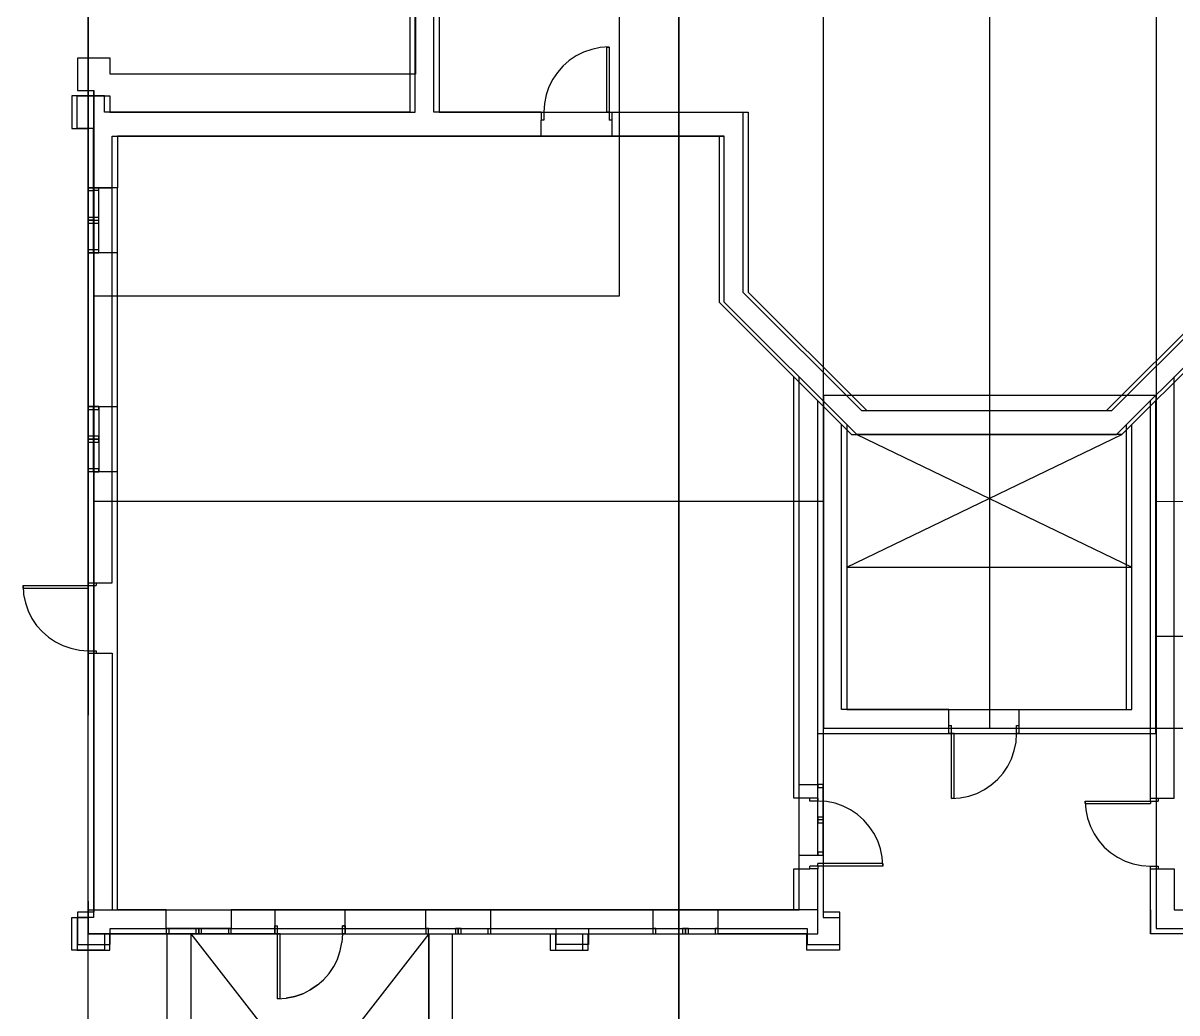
# Model space of a CAD drawing. Extents: x 2090 to 2117, y 2868 to 3045.
# Drawn here: x 2091.07 to 2105.64, y 2886.28 to 2898.78 of the extents above; entities that cross this region are included whole.
import ezdxf

# ---------------------------------------------------------------- set-up
doc = ezdxf.new("R2010")
doc.units = 0

msp = doc.modelspace()

# ---------------------------------------------------------------- linework, layer by layer
for p, q in [((2091.892, 2897.536, 0), (2091.892, 2914.604, 0)), ((2091.892, 2897.536, -0.302), (2091.892, 2914.604, -0.302)), ((2099.347, 2879.735, 0.341), (2099.347, 2914.119, 0.341)), ((2099.347, 2914.119, 4.646), (2099.347, 2893.561, 4.646)), ((2099.347, 2893.561, 6.13), (2099.347, 2914.119, 6.13)), ((2099.347, 2897.33, 6.431), (2099.347, 2914.119, 6.431)), ((2099.347, 2897.33, 7.539), (2099.347, 2914.119, 7.539)), ((2099.347, 2914.119, 0.039), (2099.347, 2879.735, 0.039)), ((2091.892, 2897.448, 4.305), (2091.892, 2912.754, 4.305)), ((2091.892, 2912.754, 4.305), (2091.892, 2897.536, 4.305)), ((2096.026, 2912.571, 7.539), (2096.026, 2898.132, 7.539)), ((2103.274, 2889.877, 7.539), (2103.274, 2912.571, 7.539)), ((2091.892, 2897.536, 7.198), (2091.892, 2911.109, 7.198)), ((2091.892, 2897.536, 6.09), (2091.892, 2910.95, 6.09)), ((2098.6, 2895.333, 7.539), (2098.6, 2910.972, 7.539)), ((2101.174, 2887.553, 7.539), (2101.174, 2910.972, 7.539)), ((2105.374, 2910.972, 7.539), (2105.374, 2887.347, 7.539)), ((2096.256, 2897.654), (2096.256, 2901.054)), ((2096.323, 2901.054, 3.724), (2096.323, 2897.654, 3.724)), ((2091.892, 2897.536, 5.788), (2091.892, 2899.482, 5.788)), ((2095.954, 2899.149), (2095.954, 2897.654)), ((2096.021, 2897.654, 3.724), (2096.021, 2899.148, 3.724)), ((2098.052, 2898.364), (2097.965, 2898.305)), ((2098.147, 2898.412), (2098.052, 2898.364)), ((2098.249, 2898.447), (2098.147, 2898.412)), ((2098.356, 2898.469), (2098.249, 2898.447)), ((2098.467, 2898.477), (2098.356, 2898.469)), ((2098.434, 2898.476), (2098.467, 2898.476)), ((2098.434, 2898.476), (2098.434, 2897.654)), ((2098.467, 2898.476), (2098.467, 2897.654)), ((2092.169, 2898.338, 7.539), (2091.758, 2898.338, 7.539)), ((2091.758, 2898.338, 7.539), (2091.758, 2897.927, 7.539)), ((2092.169, 2898.132, 7.539), (2092.169, 2898.338, 7.539)), ((2097.885, 2898.236), (2097.816, 2898.156)), ((2097.965, 2898.305), (2097.885, 2898.236)), ((2096.026, 2898.132, 7.539), (2092.169, 2898.132, 7.539)), ((2097.757, 2898.069), (2097.709, 2897.974)), ((2097.816, 2898.156), (2097.757, 2898.069)), ((2091.758, 2897.927, 7.539), (2091.964, 2897.927, 7.539)), ((2091.964, 2892.74, 7.539), (2091.964, 2897.927, 7.539)), ((2091.964, 2897.927, 7.539), (2091.964, 2887.553, 7.539)), ((2097.709, 2897.974), (2097.674, 2897.873)), ((2092.098, 2897.86), (2091.687, 2897.86)), ((2091.687, 2897.86), (2091.687, 2897.448)), ((2091.754, 2897.448, 3.724), (2091.754, 2897.859, 3.724)), ((2091.754, 2897.859, 3.724), (2092.165, 2897.859, 3.724)), ((2091.892, 2892.467, 6.09), (2091.892, 2897.86, 6.09)), ((2091.892, 2897.86, 4.305), (2091.892, 2897.86, -0.302)), ((2091.892, 2897.86, -0.302), (2091.892, 2897.86, 4.982)), ((2091.892, 2897.86, 4.982), (2091.892, 2897.448, 4.982)), ((2091.892, 2893.789, 7.198), (2091.892, 2897.86, 7.198)), ((2091.892, 2897.71, 5.788), (2091.892, 2897.86, 5.788)), ((2091.892, 2887.28, 0), (2091.892, 2897.86, 0)), ((2091.892, 2897.86, 4.982), (2091.892, 2897.654, 6.09)), ((2091.892, 2887.28, -0.302), (2091.892, 2897.86, -0.302)), ((2092.098, 2897.654), (2092.098, 2897.86)), ((2092.165, 2897.859, 3.724), (2092.165, 2897.654, 3.724)), ((2097.674, 2897.873), (2097.652, 2897.765)), ((2091.892, 2897.448, 4.982), (2091.892, 2897.654, 6.09)), ((2095.954, 2897.654), (2092.098, 2897.654)), ((2092.165, 2897.654, 3.724), (2096.021, 2897.654, 3.724)), ((2097.611, 2897.654), (2096.256, 2897.654)), ((2096.323, 2897.654, 3.724), (2098.568, 2897.654, 3.724)), ((2096.323, 2897.654, 3.724), (2100.225, 2897.654, 3.724)), ((2097.611, 2897.654), (2097.645, 2897.654)), ((2097.611, 2897.654), (2097.611, 2897.553)), ((2097.652, 2897.765), (2097.645, 2897.654)), ((2097.645, 2897.654), (2097.645, 2897.553)), ((2098.467, 2897.654), (2098.434, 2897.654)), ((2098.467, 2897.654), (2098.501, 2897.654)), ((2098.467, 2897.654), (2098.467, 2897.553)), ((2098.501, 2897.654), (2098.501, 2897.553)), ((2098.501, 2897.654), (2100.158, 2897.654)), ((2098.568, 2897.654, 3.724), (2100.225, 2897.654, 3.724)), ((2099.347, 2887.074, 0.341), (2099.347, 2897.654, 0.341)), ((2099.347, 2897.654, 0.341), (2099.347, 2897.654, 4.646)), ((2100.158, 2897.654), (2100.158, 2895.381)), ((2100.225, 2897.654, 3.724), (2100.225, 2895.381, 3.724)), ((2091.892, 2893.344, 5.788), (2091.892, 2897.598, 5.788)), ((2097.645, 2897.553), (2097.611, 2897.553)), ((2097.611, 2897.352), (2097.611, 2897.553)), ((2098.501, 2897.553), (2098.467, 2897.553)), ((2098.501, 2897.553), (2098.501, 2897.352)), ((2099.347, 2893.561, 6.431), (2099.347, 2897.536, 6.431)), ((2099.347, 2893.561, 7.539), (2099.347, 2897.536, 7.539)), ((2091.687, 2897.448), (2091.892, 2897.448)), ((2091.959, 2897.448, 3.724), (2091.754, 2897.448, 3.724)), ((2091.892, 2887.691, 4.305), (2091.892, 2897.448, 4.305)), ((2091.892, 2897.448, 4.376), (2091.892, 2892.467, 6.09)), ((2091.892, 2897.448, 0), (2091.892, 2897.448, 4.982)), ((2091.892, 2897.448), (2091.892, 2897.243)), ((2091.892, 2897.448), (2091.892, 2896.7)), ((2091.959, 2896.7, 3.724), (2091.959, 2897.448, 3.724)), ((2092.194, 2896.7), (2092.194, 2897.352)), ((2092.194, 2897.352), (2097.611, 2897.352)), ((2099.923, 2897.352, 3.724), (2092.261, 2897.352, 3.724)), ((2092.261, 2897.352, 3.724), (2092.261, 2896.7, 3.724)), ((2095.954, 2897.352), (2097.611, 2897.352)), ((2096.021, 2897.352, 3.724), (2098.568, 2897.352, 3.724)), ((2098.501, 2897.352), (2099.856, 2897.352)), ((2098.568, 2897.352, 3.724), (2099.923, 2897.352, 3.724)), ((2099.856, 2897.352), (2099.856, 2895.256)), ((2099.923, 2895.256, 3.724), (2099.923, 2897.352, 3.724)), ((2099.347, 2893.561, 4.646), (2099.347, 2897.243, 4.646)), ((2099.347, 2897.243, 4.646), (2099.347, 2897.243, 0.341)), ((2091.892, 2895.878, 0.547), (2091.892, 2896.7, 0.547)), ((2091.892, 2896.7, 0.547), (2091.892, 2896.7, 3.389)), ((2091.892, 2896.696, 3.445), (2091.892, 2896.7, 3.389)), ((2091.959, 2896.7), (2091.892, 2896.7)), ((2091.892, 2896.7), (2091.892, 2896.664)), ((2091.892, 2896.7), (2091.892, 2895.878)), ((2091.892, 2896.7), (2092.194, 2896.7)), ((2091.892, 2896.685, 3.498), (2091.892, 2896.696, 3.445)), ((2091.892, 2896.667, 3.549), (2091.892, 2896.685, 3.498)), ((2091.892, 2896.644, 3.596), (2091.892, 2896.667, 3.549)), ((2091.892, 2896.664), (2091.959, 2896.664)), ((2091.892, 2896.614, 3.64), (2091.892, 2896.644, 3.596)), ((2091.892, 2896.579, 3.679), (2091.892, 2896.614, 3.64)), ((2091.959, 2896.664), (2091.959, 2896.7)), ((2091.959, 2895.878), (2091.959, 2896.7)), ((2092.026, 2896.7, 3.724), (2091.959, 2896.7, 3.724)), ((2091.959, 2896.664, 3.724), (2091.959, 2896.7, 3.724)), ((2091.959, 2895.878, 3.724), (2091.959, 2896.7, 3.724)), ((2092.261, 2896.7, 3.724), (2091.959, 2896.7, 3.724)), ((2092.026, 2896.664, 3.724), (2091.959, 2896.664, 3.724)), ((2092.026, 2896.664, 3.724), (2092.026, 2896.7, 3.724)), ((2092.026, 2895.878, 3.724), (2092.026, 2896.7, 3.724)), ((2092.194, 2895.878), (2092.194, 2896.7)), ((2092.261, 2895.878, 3.724), (2092.261, 2896.7, 3.724)), ((2091.892, 2896.54, 3.714), (2091.892, 2896.579, 3.679)), ((2091.892, 2896.496, 3.744), (2091.892, 2896.54, 3.714)), ((2091.892, 2896.449, 3.768), (2091.892, 2896.496, 3.744)), ((2091.892, 2896.398, 3.785), (2091.892, 2896.449, 3.768)), ((2091.892, 2896.344, 3.796), (2091.892, 2896.398, 3.785)), ((2091.892, 2896.289, 3.8), (2091.892, 2896.344, 3.796)), ((2091.959, 2896.325), (2091.892, 2896.325)), ((2091.892, 2896.325), (2091.892, 2896.289)), ((2091.959, 2896.289), (2091.959, 2896.325)), ((2092.026, 2896.325, 3.724), (2091.959, 2896.325, 3.724)), ((2091.959, 2896.325, 3.724), (2091.959, 2896.289, 3.724)), ((2092.026, 2896.289, 3.724), (2092.026, 2896.325, 3.724)), ((2091.892, 2896.233, 3.796), (2091.892, 2896.289, 3.8)), ((2091.892, 2896.289), (2091.959, 2896.289)), ((2091.959, 2896.289), (2091.892, 2896.289)), ((2091.892, 2896.252), (2091.892, 2896.289)), ((2091.892, 2896.252), (2091.959, 2896.252)), ((2091.892, 2896.179, 3.785), (2091.892, 2896.233, 3.796)), ((2091.892, 2896.129, 3.767), (2091.892, 2896.179, 3.785)), ((2091.959, 2896.252), (2091.959, 2896.289)), ((2091.959, 2896.289, 3.724), (2091.959, 2896.252, 3.724)), ((2091.959, 2896.289, 3.724), (2092.026, 2896.289, 3.724)), ((2091.959, 2896.289, 3.724), (2092.026, 2896.289, 3.724)), ((2091.959, 2896.252, 3.724), (2092.026, 2896.252, 3.724)), ((2092.026, 2896.252, 3.724), (2092.026, 2896.289, 3.724)), ((2091.892, 2896.081, 3.743), (2091.892, 2896.129, 3.767)), ((2091.892, 2896.038, 3.714), (2091.892, 2896.081, 3.743)), ((2091.892, 2895.998, 3.679), (2091.892, 2896.038, 3.714)), ((2091.892, 2895.963, 3.64), (2091.892, 2895.998, 3.679)), ((2091.892, 2895.934, 3.596), (2091.892, 2895.963, 3.64)), ((2091.892, 2895.91, 3.549), (2091.892, 2895.934, 3.596)), ((2091.959, 2895.914), (2091.892, 2895.914)), ((2091.892, 2895.914), (2091.892, 2895.878)), ((2091.892, 2895.892, 3.498), (2091.892, 2895.91, 3.549)), ((2091.892, 2895.881, 3.444), (2091.892, 2895.892, 3.498)), ((2091.892, 2895.878, 3.389), (2091.892, 2895.881, 3.444)), ((2091.892, 2895.878, 3.389), (2091.892, 2895.878, 0.547)), ((2091.892, 2895.878), (2091.959, 2895.878)), ((2092.194, 2895.878), (2091.892, 2895.878)), ((2091.892, 2895.878), (2091.892, 2893.937)), ((2091.959, 2895.878), (2091.959, 2895.914)), ((2092.026, 2895.914, 3.724), (2091.959, 2895.914, 3.724)), ((2091.959, 2895.914, 3.724), (2091.959, 2895.878, 3.724)), ((2091.959, 2895.878, 3.724), (2092.026, 2895.878, 3.724)), ((2092.261, 2895.878, 3.724), (2091.959, 2895.878, 3.724)), ((2091.959, 2895.878, 3.724), (2091.959, 2893.937, 3.724)), ((2092.026, 2895.878, 3.724), (2092.026, 2895.914, 3.724)), ((2092.194, 2893.937), (2092.194, 2895.878)), ((2092.194, 2895.878), (2092.194, 2895.878)), ((2092.261, 2893.937, 3.724), (2092.261, 2895.878, 3.724)), ((2092.261, 2895.878, 3.724), (2092.261, 2895.878, 3.724)), ((2091.964, 2895.333, 7.539), (2098.6, 2895.333, 7.539)), ((2100.158, 2895.381), (2101.654, 2893.885)), ((2100.225, 2895.381, 3.724), (2101.721, 2893.885, 3.724)), ((2104.75, 2893.885), (2106.246, 2895.381)), ((2104.817, 2893.885, 3.724), (2106.313, 2895.381, 3.724)), ((2099.856, 2895.256), (2101.529, 2893.583)), ((2101.596, 2893.583, 3.724), (2099.923, 2895.256, 3.724)), ((2104.875, 2893.583), (2106.548, 2895.256)), ((2106.615, 2895.256, 3.724), (2104.942, 2893.583, 3.724)), ((2100.801, 2888.99), (2100.801, 2894.312)), ((2100.868, 2887.582, 3.724), (2100.868, 2894.311, 3.724)), ((2105.604, 2888.99), (2105.604, 2894.312)), ((2101.102, 2888.99), (2101.102, 2894.01)), ((2101.169, 2894.01, 3.724), (2101.169, 2887.486, 3.724)), ((2105.374, 2894.077, 7.539), (2101.174, 2894.077, 7.539)), ((2101.174, 2894.077, 7.539), (2101.174, 2889.877, 7.539)), ((2105.302, 2888.99), (2105.302, 2894.01)), ((2105.369, 2889.81, 3.724), (2105.369, 2894.01, 3.724)), ((2105.374, 2889.877, 7.539), (2105.374, 2894.077, 7.539)), ((2091.892, 2893.933, 3.445), (2091.892, 2893.937, 3.389)), ((2091.892, 2893.114, 0.547), (2091.892, 2893.937, 0.547)), ((2091.892, 2893.937, 0.547), (2091.892, 2893.937, 3.389)), ((2091.959, 2893.937), (2091.892, 2893.937)), ((2091.892, 2893.114), (2091.892, 2893.937)), ((2091.892, 2893.9), (2091.892, 2893.937)), ((2091.892, 2893.937), (2092.194, 2893.937)), ((2091.892, 2893.922, 3.498), (2091.892, 2893.933, 3.445)), ((2091.892, 2893.904, 3.549), (2091.892, 2893.922, 3.498)), ((2091.892, 2893.88, 3.596), (2091.892, 2893.904, 3.549)), ((2091.892, 2893.9), (2091.959, 2893.9)), ((2091.892, 2893.851, 3.64), (2091.892, 2893.88, 3.596)), ((2091.892, 2893.816, 3.679), (2091.892, 2893.851, 3.64)), ((2091.959, 2893.9), (2091.959, 2893.937)), ((2091.959, 2893.114), (2091.959, 2893.937)), ((2092.026, 2893.937, 3.724), (2091.959, 2893.937, 3.724)), ((2091.959, 2893.937, 3.724), (2091.959, 2893.9, 3.724)), ((2091.959, 2893.114, 3.724), (2091.959, 2893.937, 3.724)), ((2091.959, 2893.937, 3.724), (2092.261, 2893.937, 3.724)), ((2091.959, 2893.9, 3.724), (2092.026, 2893.9, 3.724)), ((2092.026, 2893.9, 3.724), (2092.026, 2893.937, 3.724)), ((2092.026, 2893.937, 3.724), (2092.026, 2893.114, 3.724)), ((2092.194, 2893.114), (2092.194, 2893.937)), ((2092.261, 2893.114, 3.724), (2092.261, 2893.937, 3.724)), ((2101.654, 2893.885), (2104.75, 2893.885)), ((2101.721, 2893.885, 3.724), (2104.817, 2893.885, 3.724)), ((2091.892, 2893.776, 3.714), (2091.892, 2893.816, 3.679)), ((2091.892, 2893.789, 16.039), (2091.892, 2890.038, 16.039)), ((2091.892, 2890.038, 14.54), (2091.892, 2893.789, 14.54)), ((2091.892, 2893.789, 14.54), (2091.892, 2893.789, 16.039)), ((2091.892, 2893.789, 16.039), (2091.892, 2893.789, 16.039)), ((2091.892, 2893.789, 6.09), (2091.892, 2893.789, 9.557)), ((2091.892, 2890.038, 12.048), (2091.892, 2893.789, 12.048)), ((2091.892, 2893.789, 14.54), (2091.892, 2893.789, 9.557)), ((2091.892, 2893.733, 3.744), (2091.892, 2893.776, 3.714)), ((2091.892, 2893.685, 3.768), (2091.892, 2893.733, 3.744)), ((2101.404, 2890.112), (2101.404, 2893.708)), ((2101.471, 2893.708, 3.724), (2101.471, 2890.112, 3.724)), ((2105, 2890.112), (2105, 2893.708)), ((2105.067, 2890.112, 3.724), (2105.067, 2893.708, 3.724)), ((2091.892, 2893.635, 3.785), (2091.892, 2893.685, 3.768)), ((2091.892, 2893.581, 3.796), (2091.892, 2893.635, 3.785)), ((2091.892, 2893.525, 3.8), (2091.892, 2893.581, 3.796)), ((2091.959, 2893.562), (2091.892, 2893.562)), ((2091.892, 2893.562), (2091.892, 2893.525)), ((2091.959, 2893.525), (2091.959, 2893.562)), ((2092.026, 2893.562, 3.724), (2091.959, 2893.562, 3.724)), ((2091.959, 2893.562, 3.724), (2091.959, 2893.525, 3.724)), ((2092.026, 2893.525, 3.724), (2092.026, 2893.562, 3.724)), ((2099.347, 2889.81, 12.12), (2099.347, 2893.561, 12.12)), ((2099.347, 2889.81, 14.611), (2099.347, 2893.561, 14.611)), ((2099.347, 2893.561, 14.611), (2099.347, 2893.561, 16.111)), ((2099.347, 2893.561, 16.111), (2099.347, 2889.81, 16.111)), ((2099.347, 2893.561, 14.611), (2099.347, 2893.561, 9.629)), ((2099.347, 2893.561, 9.629), (2099.347, 2893.561, 6.162)), ((2099.347, 2893.561, 6.162), (2099.347, 2893.561, 0.341)), ((2099.347, 2889.81, 6.431), (2099.347, 2893.561, 6.431)), ((2101.471, 2891.91, 3.724), (2104.942, 2893.583, 3.724)), ((2101.529, 2893.583), (2104.875, 2893.583)), ((2101.596, 2893.583, 3.724), (2105.067, 2891.91, 3.724)), ((2104.942, 2893.583, 3.724), (2101.596, 2893.583, 3.724)), ((2091.892, 2893.469, 3.796), (2091.892, 2893.525, 3.8)), ((2091.959, 2893.525), (2091.892, 2893.525)), ((2091.892, 2893.525), (2091.892, 2893.489)), ((2091.892, 2893.525), (2091.959, 2893.525)), ((2091.892, 2893.489), (2091.959, 2893.489)), ((2091.892, 2893.487, 12.048), (2091.892, 2893.487, 14.54)), ((2091.892, 2890.34, 12.35), (2091.892, 2893.487, 12.35)), ((2091.892, 2893.416, 3.785), (2091.892, 2893.469, 3.796)), ((2091.892, 2893.365, 3.767), (2091.892, 2893.416, 3.785)), ((2091.959, 2893.489), (2091.959, 2893.525)), ((2091.959, 2893.525, 3.724), (2092.026, 2893.525, 3.724)), ((2092.026, 2893.525, 3.724), (2091.959, 2893.525, 3.724)), ((2091.959, 2893.489, 3.724), (2091.959, 2893.525, 3.724)), ((2091.959, 2893.489, 3.724), (2092.026, 2893.489, 3.724)), ((2092.026, 2893.489, 3.724), (2092.026, 2893.525, 3.724)), ((2091.892, 2893.318, 3.743), (2091.892, 2893.365, 3.767)), ((2091.892, 2893.274, 3.714), (2091.892, 2893.318, 3.743)), ((2091.892, 2893.235, 3.679), (2091.892, 2893.274, 3.714)), ((2099.347, 2893.259, 14.611), (2099.347, 2893.259, 12.12)), ((2099.347, 2890.112, 12.422), (2099.347, 2893.259, 12.422)), ((2091.892, 2893.2, 3.64), (2091.892, 2893.235, 3.679)), ((2091.892, 2893.17, 3.596), (2091.892, 2893.2, 3.64)), ((2091.892, 2893.146, 3.549), (2091.892, 2893.17, 3.596)), ((2091.959, 2893.151), (2091.892, 2893.151)), ((2091.892, 2893.151), (2091.892, 2893.114)), ((2091.892, 2893.129, 3.498), (2091.892, 2893.146, 3.549)), ((2091.892, 2893.118, 3.444), (2091.892, 2893.129, 3.498)), ((2091.892, 2893.114, 3.389), (2091.892, 2893.118, 3.444)), ((2091.892, 2893.114, 3.389), (2091.892, 2893.114, 0.547)), ((2091.959, 2893.114), (2091.892, 2893.114)), ((2091.892, 2893.114), (2091.892, 2891.71)), ((2092.194, 2893.114), (2091.892, 2893.114)), ((2091.892, 2893.114), (2091.892, 2893.114)), ((2091.959, 2893.114), (2091.959, 2893.151)), ((2092.026, 2893.151, 3.724), (2091.959, 2893.151, 3.724)), ((2091.959, 2893.151, 3.724), (2091.959, 2893.114, 3.724)), ((2091.959, 2893.114, 3.724), (2092.026, 2893.114, 3.724)), ((2092.261, 2893.114, 3.724), (2091.959, 2893.114, 3.724)), ((2091.959, 2893.114, 3.724), (2091.959, 2887.486, 3.724)), ((2092.026, 2893.114, 3.724), (2092.026, 2893.151, 3.724)), ((2092.194, 2891.71), (2092.194, 2893.114)), ((2092.261, 2887.582, 3.724), (2092.261, 2893.114, 3.724)), ((2091.964, 2892.74, 7.539), (2101.174, 2892.74, 7.539)), ((2105.374, 2892.74, 7.539), (2114.583, 2892.706, 7.539)), ((2091.892, 2887.691, 4.379), (2091.892, 2892.467, 6.09)), ((2101.471, 2891.91, 3.724), (2105.067, 2891.91, 3.724)), ((2091.07, 2891.643), (2091.07, 2891.677)), ((2091.07, 2891.677), (2091.892, 2891.677)), ((2091.07, 2891.677), (2091.077, 2891.565)), ((2091.892, 2890.821, 1.593), (2091.892, 2891.71, 1.593)), ((2091.892, 2891.677, 0), (2091.892, 2891.71, 0)), ((2091.892, 2891.71, 0), (2091.892, 2891.71, 1.593)), ((2091.892, 2891.677), (2091.892, 2891.71)), ((2091.892, 2891.71), (2091.993, 2891.71)), ((2091.892, 2891.71), (2092.194, 2891.71)), ((2091.892, 2890.854, 1.56), (2091.892, 2891.677, 1.56)), ((2091.892, 2891.677, 1.56), (2091.892, 2891.677, 0)), ((2091.892, 2891.677), (2091.892, 2891.643)), ((2091.892, 2891.677), (2091.993, 2891.677)), ((2091.993, 2891.71), (2091.993, 2891.677)), ((2099.347, 2891.708, 12.12), (2099.347, 2891.708, 6.431)), ((2099.347, 2891.663, 12.12), (2099.347, 2891.663, 6.431)), ((2091.07, 2891.643), (2091.892, 2891.643)), ((2091.077, 2891.565), (2091.099, 2891.458)), ((2099.347, 2889.81, 3.092), (2099.347, 2891.546, 3.092)), ((2099.347, 2891.546, 3.092), (2099.347, 2891.546, 0.341)), ((2099.347, 2891.523, 3.092), (2099.347, 2891.523, 0.341)), ((2091.099, 2891.458), (2091.134, 2891.356)), ((2091.134, 2891.356), (2091.182, 2891.261)), ((2091.182, 2891.261), (2091.241, 2891.174)), ((2091.241, 2891.174), (2091.311, 2891.095)), ((2091.311, 2891.095), (2091.39, 2891.025)), ((2091.39, 2891.025), (2091.477, 2890.966)), ((2091.477, 2890.966), (2091.572, 2890.919)), ((2114.579, 2891.033, 3.724), (2105.369, 2891.033, 3.724)), ((2091.572, 2890.919), (2091.674, 2890.884)), ((2091.674, 2890.884), (2091.781, 2890.862)), ((2091.781, 2890.862), (2091.892, 2890.854)), ((2091.892, 2890.821, 0), (2091.892, 2890.854, 0)), ((2091.892, 2890.854, 0), (2091.892, 2890.854, 1.56)), ((2091.892, 2890.821), (2091.892, 2890.854)), ((2091.892, 2890.854), (2091.993, 2890.854)), ((2091.892, 2890.821, 1.593), (2091.892, 2890.821, 0)), ((2091.892, 2890.821), (2091.993, 2890.821)), ((2091.892, 2887.486), (2091.892, 2890.821)), ((2091.892, 2890.821), (2092.194, 2890.821)), ((2091.993, 2890.854), (2091.993, 2890.821)), ((2092.194, 2890.821), (2092.194, 2887.582)), ((2099.347, 2890.829, 6.431), (2099.347, 2890.829, 3.092)), ((2091.892, 2890.34, 12.048), (2091.892, 2890.34, 14.54)), ((2099.347, 2890.24, 6.431), (2099.347, 2890.24, 3.092)), ((2099.347, 2890.112, 14.611), (2099.347, 2890.112, 12.12)), ((2102.757, 2890.112), (2101.404, 2890.112)), ((2101.471, 2890.112, 3.724), (2105.067, 2890.112, 3.724)), ((2102.757, 2889.911), (2102.757, 2890.112)), ((2103.647, 2889.911), (2103.647, 2890.112)), ((2103.647, 2890.112), (2105, 2890.112)), ((2091.892, 2890.038, 16.039), (2091.892, 2890.038, 14.54)), ((2091.892, 2890.038, 5.22), (2091.892, 2890.038, 9.557)), ((2091.892, 2890.038, 9.557), (2091.892, 2890.038, 14.54)), ((2102.757, 2889.81), (2102.757, 2889.911)), ((2102.757, 2889.911), (2102.791, 2889.911)), ((2102.791, 2889.81), (2102.791, 2889.911)), ((2103.613, 2889.81), (2103.613, 2889.911)), ((2103.613, 2889.911), (2103.647, 2889.911)), ((2103.647, 2889.81), (2103.647, 2889.911)), ((2099.347, 2889.81, 16.111), (2099.347, 2889.81, 14.611)), ((2099.347, 2889.81, 14.611), (2099.347, 2889.81, 9.629)), ((2099.347, 2889.81, 9.629), (2099.347, 2889.81, 3.092)), ((2099.347, 2889.81, 3.092), (2099.347, 2889.81, 1.934)), ((2099.347, 2887.486, 4.646), (2099.347, 2889.81, 4.646)), ((2099.347, 2889.81, 5.553), (2099.347, 2887.486, 4.72)), ((2099.347, 2889.81, 1.934), (2099.347, 2889.81, 0.341)), ((2101.102, 2889.81), (2102.757, 2889.81)), ((2101.169, 2889.81, 3.724), (2105.369, 2889.81, 3.724)), ((2101.174, 2889.877, 7.539), (2105.374, 2889.877, 7.539)), ((2102.791, 2889.81), (2102.757, 2889.81)), ((2102.791, 2888.988), (2102.791, 2889.81)), ((2102.824, 2889.81), (2102.791, 2889.81)), ((2102.824, 2888.988), (2102.824, 2889.81)), ((2103.606, 2889.699), (2103.613, 2889.81)), ((2103.647, 2889.81), (2103.613, 2889.81)), ((2103.647, 2889.81), (2105.302, 2889.81)), ((2105.374, 2889.877, 7.539), (2114.583, 2889.877, 7.539)), ((2103.584, 2889.592), (2103.606, 2889.699)), ((2103.501, 2889.395), (2103.549, 2889.49)), ((2103.549, 2889.49), (2103.584, 2889.592)), ((2103.442, 2889.308), (2103.501, 2889.395)), ((2103.293, 2889.159), (2103.373, 2889.229)), ((2103.373, 2889.229), (2103.442, 2889.308)), ((2100.868, 2888.273, 3.724), (2100.868, 2889.163, 3.724)), ((2100.868, 2889.163, 3.724), (2101.102, 2889.163, 3.724)), ((2101.169, 2889.163, 3.724), (2101.102, 2889.163, 3.724)), ((2101.102, 2889.163, 3.724), (2101.102, 2889.126, 3.724)), ((2101.102, 2889.126, 3.724), (2101.169, 2889.126, 3.724)), ((2101.102, 2888.273, 3.724), (2101.102, 2889.126, 3.724)), ((2101.169, 2889.126, 3.724), (2101.169, 2889.163, 3.724)), ((2101.169, 2888.273, 3.724), (2101.169, 2889.163, 3.724)), ((2103.01, 2889.017), (2103.111, 2889.052)), ((2103.111, 2889.052), (2103.206, 2889.1)), ((2103.206, 2889.1), (2103.293, 2889.159)), ((2099.347, 2888.99, 3.72), (2099.347, 2888.986, 3.78)), ((2099.347, 2888.956, 0.341), (2099.347, 2888.99, 0.341)), ((2099.347, 2888.99, 0.341), (2099.347, 2888.99, 1.934)), ((2099.347, 2888.1, 2.466), (2099.347, 2888.99, 2.466)), ((2099.347, 2888.99, 2.466), (2099.347, 2888.99, 3.72)), ((2099.347, 2888.1, 1.934), (2099.347, 2888.99, 1.934)), ((2099.347, 2888.986, 3.78), (2099.347, 2888.974, 3.838)), ((2099.347, 2888.974, 3.838), (2099.347, 2888.955, 3.893)), ((2099.347, 2888.134, 1.901), (2099.347, 2888.956, 1.901)), ((2099.347, 2888.956, 1.901), (2099.347, 2888.956, 0.341)), ((2099.347, 2888.955, 3.893), (2099.347, 2888.929, 3.944)), ((2099.347, 2888.929, 3.944), (2099.347, 2888.897, 3.991)), ((2099.347, 2888.897, 3.991), (2099.347, 2888.86, 4.034)), ((2101.002, 2888.99), (2100.801, 2888.99)), ((2101.002, 2888.956), (2101.002, 2888.99)), ((2101.102, 2888.99), (2101.002, 2888.99)), ((2101.102, 2888.956), (2101.002, 2888.956)), ((2101.102, 2888.99), (2101.102, 2888.956)), ((2101.214, 2888.949), (2101.102, 2888.956)), ((2101.321, 2888.927), (2101.214, 2888.949)), ((2101.422, 2888.892), (2101.321, 2888.927)), ((2101.517, 2888.844), (2101.422, 2888.892)), ((2102.791, 2888.988), (2102.902, 2888.995)), ((2102.824, 2888.988), (2102.791, 2888.988)), ((2102.902, 2888.995), (2103.01, 2889.017)), ((2104.479, 2888.923), (2104.479, 2888.956)), ((2104.479, 2888.956), (2105.302, 2888.956)), ((2104.479, 2888.956), (2104.487, 2888.845)), ((2104.479, 2888.923), (2105.302, 2888.923)), ((2105.302, 2888.956), (2105.302, 2888.99)), ((2105.302, 2888.99), (2105.402, 2888.99)), ((2105.302, 2888.956), (2105.302, 2888.923)), ((2105.302, 2888.956), (2105.402, 2888.956)), ((2105.402, 2888.99), (2105.402, 2888.956)), ((2105.402, 2888.99), (2105.604, 2888.99)), ((2099.347, 2888.86, 4.034), (2099.347, 2888.817, 4.072)), ((2099.347, 2888.817, 4.072), (2099.347, 2888.77, 4.104)), ((2099.347, 2888.77, 4.104), (2099.347, 2888.718, 4.13)), ((2101.169, 2888.754, 3.724), (2101.102, 2888.754, 3.724)), ((2101.102, 2888.754, 3.724), (2101.102, 2888.718, 3.724)), ((2101.169, 2888.718, 3.724), (2101.169, 2888.754, 3.724)), ((2101.605, 2888.785), (2101.517, 2888.844)), ((2101.684, 2888.716), (2101.605, 2888.785)), ((2104.487, 2888.845), (2104.509, 2888.738)), ((2104.509, 2888.738), (2104.544, 2888.636)), ((2099.347, 2888.718, 4.13), (2099.347, 2888.663, 4.149)), ((2099.347, 2888.663, 4.149), (2099.347, 2888.605, 4.16)), ((2099.347, 2888.605, 4.16), (2099.347, 2888.545, 4.164)), ((2101.169, 2888.718, 3.724), (2101.102, 2888.718, 3.724)), ((2101.102, 2888.718, 3.724), (2101.102, 2888.682, 3.724)), ((2101.169, 2888.718, 3.724), (2101.102, 2888.718, 3.724)), ((2101.102, 2888.682, 3.724), (2101.169, 2888.682, 3.724)), ((2101.169, 2888.682, 3.724), (2101.169, 2888.718, 3.724)), ((2101.753, 2888.636), (2101.684, 2888.716)), ((2101.812, 2888.549), (2101.753, 2888.636)), ((2104.544, 2888.636), (2104.592, 2888.541)), ((2099.347, 2888.545, 4.164), (2099.347, 2888.485, 4.16)), ((2099.347, 2888.485, 4.16), (2099.347, 2888.427, 4.149)), ((2101.86, 2888.454), (2101.812, 2888.549)), ((2101.895, 2888.353), (2101.86, 2888.454)), ((2104.592, 2888.541), (2104.651, 2888.454)), ((2104.651, 2888.454), (2104.72, 2888.375)), ((2099.347, 2888.427, 4.149), (2099.347, 2888.372, 4.13)), ((2099.347, 2888.372, 4.13), (2099.347, 2888.321, 4.104)), ((2099.347, 2888.321, 4.104), (2099.347, 2888.273, 4.072)), ((2101.169, 2888.31, 3.724), (2101.102, 2888.31, 3.724)), ((2101.102, 2888.31, 3.724), (2101.102, 2888.273, 3.724)), ((2101.169, 2888.273, 3.724), (2101.169, 2888.31, 3.724)), ((2101.917, 2888.245), (2101.895, 2888.353)), ((2104.72, 2888.375), (2104.799, 2888.305)), ((2104.799, 2888.305), (2104.887, 2888.246)), ((2099.347, 2888.273, 4.072), (2099.347, 2888.231, 4.034)), ((2099.347, 2888.231, 4.034), (2099.347, 2888.193, 3.991)), ((2099.347, 2888.193, 3.991), (2099.347, 2888.161, 3.944)), ((2099.347, 2888.161, 3.944), (2099.347, 2888.135, 3.893)), ((2100.868, 2888.273, 3.724), (2101.102, 2888.273, 3.724)), ((2101.102, 2888.273, 3.724), (2101.169, 2888.273, 3.724)), ((2101.102, 2888.134), (2101.102, 2888.167)), ((2101.925, 2888.167), (2101.102, 2888.167)), ((2101.925, 2888.134), (2101.917, 2888.245)), ((2101.925, 2888.167), (2101.925, 2888.134)), ((2104.887, 2888.246), (2104.982, 2888.198)), ((2104.982, 2888.198), (2105.083, 2888.163)), ((2105.083, 2888.163), (2105.19, 2888.141)), ((2099.347, 2888.135, 3.893), (2099.347, 2888.116, 3.838)), ((2099.347, 2888.1, 0.341), (2099.347, 2888.134, 0.341)), ((2099.347, 2888.134, 0.341), (2099.347, 2888.134, 1.901)), ((2099.347, 2888.116, 3.838), (2099.347, 2888.104, 3.78)), ((2099.347, 2888.104, 3.78), (2099.347, 2888.1, 3.72)), ((2099.347, 2888.1, 1.934), (2099.347, 2888.1, 0.341)), ((2099.347, 2888.1, 3.72), (2099.347, 2888.1, 2.466)), ((2100.801, 2887.582), (2100.801, 2888.1)), ((2100.801, 2888.1), (2101.002, 2888.1)), ((2101.002, 2888.1), (2101.002, 2888.134)), ((2101.102, 2888.134), (2101.002, 2888.134)), ((2101.102, 2888.1), (2101.002, 2888.1)), ((2101.925, 2888.134), (2101.102, 2888.134)), ((2101.102, 2888.134), (2101.102, 2888.1)), ((2101.102, 2887.486), (2101.102, 2888.1)), ((2105.19, 2888.141), (2105.302, 2888.134)), ((2105.302, 2888.1), (2105.302, 2888.134)), ((2105.302, 2888.134), (2105.402, 2888.134)), ((2105.302, 2888.1), (2105.402, 2888.1)), ((2105.302, 2887.28), (2105.302, 2888.1)), ((2105.402, 2888.134), (2105.402, 2888.1)), ((2105.402, 2888.1), (2105.604, 2888.1)), ((2105.604, 2888.1), (2105.604, 2887.582)), ((2091.892, 2887.28, 4.982), (2091.892, 2887.691, 4.982)), ((2091.892, 2887.691, 4.982), (2091.892, 2887.486, 6.09)), ((2091.892, 2887.691, 4.982), (2091.892, 2887.691, 0)), ((2091.892, 2887.28), (2091.892, 2887.582)), ((2091.892, 2887.582, -2.593), (2091.892, 2887.28, -2.593)), ((2091.892, 2887.582, -2.593), (2095.136, 2887.582, -2.593)), ((2092.194, 2887.582), (2094.247, 2887.582)), ((2092.876, 2887.582, 3.724), (2092.261, 2887.582, 3.724)), ((2092.876, 2887.582, 3.724), (2093.698, 2887.582, 3.724)), ((2092.876, 2887.347, 3.724), (2092.876, 2887.582, 3.724)), ((2096.153, 2887.582, 3.724), (2093.698, 2887.582, 3.724)), ((2093.698, 2887.582, 3.724), (2093.698, 2887.347, 3.724)), ((2094.247, 2887.582), (2094.247, 2887.381)), ((2095.136, 2887.381), (2095.136, 2887.582)), ((2095.136, 2887.582), (2100.801, 2887.582)), ((2095.136, 2887.582), (2099.777, 2887.582)), ((2101.102, 2887.582, -2.593), (2095.136, 2887.582, -2.593)), ((2096.153, 2887.582, 3.724), (2096.975, 2887.582, 3.724)), ((2096.153, 2887.347, 3.724), (2096.153, 2887.582, 3.724)), ((2096.975, 2887.347, 3.724), (2096.975, 2887.582, 3.724)), ((2096.975, 2887.582, 3.724), (2099.022, 2887.582, 3.724)), ((2099.022, 2887.582, 3.724), (2099.844, 2887.582, 3.724)), ((2099.022, 2887.582, 3.724), (2099.022, 2887.347, 3.724)), ((2099.777, 2887.582), (2100.801, 2887.582)), ((2099.844, 2887.347, 3.724), (2099.844, 2887.582, 3.724)), ((2099.844, 2887.582, 3.724), (2100.868, 2887.582, 3.724)), ((2101.102, 2887.28), (2101.102, 2887.582)), ((2101.102, 2887.28, -2.593), (2101.102, 2887.582, -2.593)), ((2105.302, 2887.582), (2105.302, 2887.28)), ((2105.604, 2887.582), (2107.119, 2887.582)), ((2091.687, 2887.074), (2091.687, 2887.486)), ((2091.687, 2887.486), (2091.892, 2887.486)), ((2091.959, 2887.486, 3.724), (2091.754, 2887.486, 3.724)), ((2091.754, 2887.486, 3.724), (2091.754, 2887.074, 3.724)), ((2091.964, 2887.553, 7.539), (2091.758, 2887.553, 7.539)), ((2091.758, 2887.553, 7.539), (2091.758, 2887.142, 7.539)), ((2091.892, 2887.486, 6.09), (2091.892, 2887.28, 4.982)), ((2099.347, 2887.486, 5.323), (2099.347, 2887.28, 6.431)), ((2099.347, 2887.486, 5.323), (2099.347, 2887.486, 0.341)), ((2099.347, 2887.486, 0.341), (2099.347, 2887.486, 4.646)), ((2099.347, 2887.486, 5.323), (2099.347, 2887.074, 5.323)), ((2101.169, 2887.486, 3.724), (2101.375, 2887.486, 3.724)), ((2101.38, 2887.553, 7.539), (2101.174, 2887.553, 7.539)), ((2101.375, 2887.486, 3.724), (2101.375, 2887.074, 3.724)), ((2101.38, 2887.142, 7.539), (2101.38, 2887.553, 7.539)), ((2091.892, 2887.28, -0.302), (2091.892, 2887.28, 0)), ((2091.892, 2887.28, 0), (2091.892, 2887.28, 4.982)), ((2091.892, 2883.505, 2.284), (2091.892, 2887.28, 2.284)), ((2091.892, 2872.027, -2.979), (2091.892, 2887.28, -2.979)), ((2091.892, 2887.28, 0.302), (2091.892, 2887.28, 0)), ((2091.892, 2887.28, 3.389), (2091.892, 2887.28, 3.594)), ((2091.892, 2887.28, 3.594), (2091.892, 2887.28, 0)), ((2091.892, 2872.376, 3.593), (2091.892, 2887.28, 3.594)), ((2091.892, 2872.381, -3.281), (2091.892, 2887.28, -3.281)), ((2091.892, 2887.28, -3.281), (2091.892, 2887.28, -0.302)), ((2094.247, 2887.28), (2091.892, 2887.28)), ((2091.892, 2887.28, -2.593), (2095.136, 2887.28, -2.593)), ((2094.314, 2887.28), (2092.098, 2887.28)), ((2092.098, 2887.28), (2092.098, 2887.074)), ((2092.165, 2887.074, 3.724), (2092.165, 2887.28, 3.724)), ((2092.165, 2887.28, 3.724), (2092.876, 2887.28, 3.724)), ((2092.169, 2887.142, 7.539), (2092.169, 2887.347, 7.539)), ((2092.169, 2887.347, 7.539), (2100.968, 2887.347, 7.539)), ((2092.876, 2887.347, 3.724), (2092.876, 2887.28, 3.724)), ((2092.913, 2887.347, 3.724), (2092.876, 2887.347, 3.724)), ((2093.698, 2887.347, 3.724), (2092.876, 2887.347, 3.724)), ((2092.876, 2887.28, 3.724), (2092.913, 2887.28, 3.724)), ((2092.876, 2887.28, 3.724), (2093.698, 2887.28, 3.724)), ((2092.89, 2885.969), (2092.89, 2887.28)), ((2092.89, 2883.356, -2.593), (2092.89, 2887.28, -2.593)), ((2092.913, 2887.28, 3.724), (2092.913, 2887.347, 3.724)), ((2093.191, 2885.969), (2093.191, 2887.28)), ((2096.191, 2887.28, -2.593), (2093.191, 2883.423, -2.593)), ((2096.191, 2883.423, -2.593), (2093.191, 2887.28, -2.593)), ((2093.191, 2879.144, -2.593), (2093.191, 2887.28, -2.593)), ((2093.251, 2887.347, 3.724), (2093.251, 2887.28, 3.724)), ((2093.287, 2887.347, 3.724), (2093.251, 2887.347, 3.724)), ((2093.251, 2887.28, 3.724), (2093.287, 2887.28, 3.724)), ((2093.287, 2887.28, 3.724), (2093.287, 2887.347, 3.724)), ((2093.287, 2887.347, 3.724), (2093.287, 2887.28, 3.724)), ((2093.324, 2887.347, 3.724), (2093.287, 2887.347, 3.724)), ((2093.287, 2887.28, 3.724), (2093.324, 2887.28, 3.724)), ((2093.324, 2887.28, 3.724), (2093.324, 2887.347, 3.724)), ((2093.662, 2887.347, 3.724), (2093.662, 2887.28, 3.724)), ((2093.698, 2887.347, 3.724), (2093.662, 2887.347, 3.724)), ((2093.662, 2887.28, 3.724), (2093.698, 2887.28, 3.724)), ((2093.698, 2887.28, 3.724), (2093.698, 2887.347, 3.724)), ((2093.698, 2887.28, 3.724), (2096.153, 2887.28, 3.724)), ((2094.247, 2887.28), (2094.247, 2887.381)), ((2094.247, 2887.381), (2094.28, 2887.381)), ((2094.247, 2887.381), (2094.247, 2887.28)), ((2094.247, 2887.381), (2094.28, 2887.381)), ((2094.28, 2887.28), (2094.247, 2887.28)), ((2094.28, 2887.28), (2094.247, 2887.28)), ((2094.28, 2887.28), (2094.28, 2887.381)), ((2094.28, 2887.28), (2094.28, 2887.381)), ((2094.28, 2886.458), (2094.28, 2887.28)), ((2094.28, 2887.28), (2094.314, 2887.28)), ((2094.28, 2886.458), (2094.28, 2887.28)), ((2094.28, 2887.28), (2094.314, 2887.28)), ((2094.314, 2886.458), (2094.314, 2887.28)), ((2094.314, 2886.458), (2094.314, 2887.28)), ((2095.103, 2887.28), (2095.095, 2887.169)), ((2095.103, 2887.28), (2095.103, 2887.381)), ((2095.103, 2887.381), (2095.136, 2887.381)), ((2095.103, 2887.28), (2095.103, 2887.381)), ((2095.136, 2887.381), (2095.103, 2887.381)), ((2095.136, 2887.28), (2095.103, 2887.28)), ((2095.136, 2887.28), (2095.103, 2887.28)), ((2095.103, 2887.28), (2097.726, 2887.28)), ((2095.136, 2887.28), (2095.136, 2887.381)), ((2095.136, 2887.381), (2095.136, 2887.28)), ((2095.136, 2887.28), (2096.931, 2887.28)), ((2095.136, 2887.28, -2.593), (2096.931, 2887.28, -2.593)), ((2096.153, 2887.347, 3.724), (2096.153, 2887.28, 3.724)), ((2096.189, 2887.347, 3.724), (2096.153, 2887.347, 3.724)), ((2096.153, 2887.347, 3.724), (2096.975, 2887.347, 3.724)), ((2096.153, 2887.28, 3.724), (2096.189, 2887.28, 3.724)), ((2096.153, 2887.28, 3.724), (2096.975, 2887.28, 3.724)), ((2096.189, 2887.28, 3.724), (2096.189, 2887.347, 3.724)), ((2096.191, 2885.797), (2096.191, 2887.28)), ((2096.191, 2887.28, -2.593), (2096.191, 2882.371, -2.593)), ((2096.493, 2885.797), (2096.493, 2887.28)), ((2096.493, 2882.719, -2.593), (2096.493, 2887.28, -2.593)), ((2096.528, 2887.347, 3.724), (2096.528, 2887.28, 3.724)), ((2096.564, 2887.347, 3.724), (2096.528, 2887.347, 3.724)), ((2096.528, 2887.28, 3.724), (2096.564, 2887.28, 3.724)), ((2096.564, 2887.28, 3.724), (2096.564, 2887.347, 3.724)), ((2096.564, 2887.347, 3.724), (2096.564, 2887.28, 3.724)), ((2096.601, 2887.347, 3.724), (2096.564, 2887.347, 3.724)), ((2096.564, 2887.28, 3.724), (2096.601, 2887.28, 3.724)), ((2096.601, 2887.28, 3.724), (2096.601, 2887.347, 3.724)), ((2096.931, 2887.28), (2101.102, 2887.28)), ((2096.931, 2887.28, -2.593), (2101.102, 2887.28, -2.593)), ((2096.939, 2887.347, 3.724), (2096.939, 2887.28, 3.724)), ((2096.939, 2887.347, 3.724), (2096.975, 2887.347, 3.724)), ((2096.939, 2887.28, 3.724), (2096.975, 2887.28, 3.724)), ((2096.975, 2887.28, 3.724), (2096.975, 2887.347, 3.724)), ((2096.975, 2887.28, 3.724), (2097.793, 2887.28, 3.724)), ((2097.726, 2887.28), (2097.726, 2887.074)), ((2097.793, 2887.28, 3.724), (2097.793, 2887.074, 3.724)), ((2097.798, 2887.142, 7.539), (2097.798, 2887.347, 7.539)), ((2098.137, 2887.074), (2098.137, 2887.28)), ((2098.137, 2887.28), (2099.777, 2887.28)), ((2098.204, 2887.074, 3.724), (2098.204, 2887.28, 3.724)), ((2098.204, 2887.28, 3.724), (2099.022, 2887.28, 3.724)), ((2098.209, 2887.347, 7.539), (2098.209, 2887.142, 7.539)), ((2099.022, 2887.347, 3.724), (2099.022, 2887.28, 3.724)), ((2099.058, 2887.347, 3.724), (2099.022, 2887.347, 3.724)), ((2099.022, 2887.347, 3.724), (2099.844, 2887.347, 3.724)), ((2099.022, 2887.28, 3.724), (2099.058, 2887.28, 3.724)), ((2099.022, 2887.28, 3.724), (2099.844, 2887.28, 3.724)), ((2099.058, 2887.28, 3.724), (2099.058, 2887.347, 3.724)), ((2099.347, 2887.28, 6.431), (2099.347, 2887.074, 5.323)), ((2099.397, 2887.347, 3.724), (2099.397, 2887.28, 3.724)), ((2099.433, 2887.347, 3.724), (2099.397, 2887.347, 3.724)), ((2099.397, 2887.28, 3.724), (2099.433, 2887.28, 3.724)), ((2099.433, 2887.28, 3.724), (2099.433, 2887.347, 3.724)), ((2099.433, 2887.347, 3.724), (2099.433, 2887.28, 3.724)), ((2099.469, 2887.347, 3.724), (2099.433, 2887.347, 3.724)), ((2099.433, 2887.28, 3.724), (2099.469, 2887.28, 3.724)), ((2099.469, 2887.28, 3.724), (2099.469, 2887.347, 3.724)), ((2099.777, 2887.28), (2100.897, 2887.28)), ((2099.808, 2887.347, 3.724), (2099.808, 2887.28, 3.724)), ((2099.844, 2887.347, 3.724), (2099.808, 2887.347, 3.724)), ((2099.808, 2887.28, 3.724), (2099.844, 2887.28, 3.724)), ((2099.844, 2887.28, 3.724), (2099.844, 2887.347, 3.724)), ((2100.964, 2887.28, 3.724), (2099.844, 2887.28, 3.724)), ((2100.964, 2887.074, 3.724), (2100.964, 2887.28, 3.724)), ((2100.968, 2887.347, 7.539), (2100.968, 2887.142, 7.539)), ((2107.119, 2887.28), (2105.302, 2887.28)), ((2105.374, 2887.347, 7.539), (2114.583, 2887.347, 7.539)), ((2091.758, 2887.142, 7.539), (2092.169, 2887.142, 7.539)), ((2095.073, 2887.062), (2095.095, 2887.169)), ((2098.209, 2887.142, 7.539), (2097.798, 2887.142, 7.539)), ((2100.968, 2887.142, 7.539), (2101.38, 2887.142, 7.539)), ((2092.098, 2887.074), (2091.687, 2887.074)), ((2091.754, 2887.074, 3.724), (2092.165, 2887.074, 3.724)), ((2095.038, 2886.96), (2095.073, 2887.062)), ((2095.038, 2886.96), (2095.073, 2887.062)), ((2097.726, 2887.074), (2098.137, 2887.074)), ((2097.793, 2887.074, 3.724), (2098.204, 2887.074, 3.724)), ((2099.347, 2887.074, 0.643), (2099.347, 2887.074, 0.341)), ((2099.347, 2887.074, 4.646), (2099.347, 2887.074, 0.341)), ((2099.347, 2887.074, 0.341), (2099.347, 2887.074, 4.282)), ((2099.347, 2887.074, 3.724), (2099.347, 2872.176, 3.724)), ((2099.347, 2872.176, 2.343), (2099.347, 2887.074, 2.343)), ((2099.347, 2887.074, 4.282), (2099.347, 2887.074, 5.323)), ((2101.375, 2887.074, 3.724), (2100.964, 2887.074, 3.724)), ((2094.932, 2886.778), (2094.991, 2886.865)), ((2094.932, 2886.778), (2094.991, 2886.865)), ((2094.991, 2886.865), (2095.038, 2886.96)), ((2095.038, 2886.96), (2094.991, 2886.865)), ((2094.783, 2886.629), (2094.862, 2886.698)), ((2094.783, 2886.629), (2094.862, 2886.698)), ((2094.862, 2886.698), (2094.932, 2886.778)), ((2094.932, 2886.778), (2094.862, 2886.698)), ((2094.601, 2886.522), (2094.696, 2886.57)), ((2094.696, 2886.57), (2094.783, 2886.629)), ((2094.783, 2886.629), (2094.696, 2886.57)), ((2094.28, 2886.458), (2094.392, 2886.465)), ((2094.314, 2886.458), (2094.28, 2886.458)), ((2094.314, 2886.458), (2094.28, 2886.458)), ((2094.392, 2886.465), (2094.499, 2886.487)), ((2094.499, 2886.487), (2094.392, 2886.465)), ((2094.499, 2886.487), (2094.601, 2886.522)), ((2094.601, 2886.522), (2094.499, 2886.487))]:
    msp.add_line(p, q)

doc.saveas('drawing.dxf')
